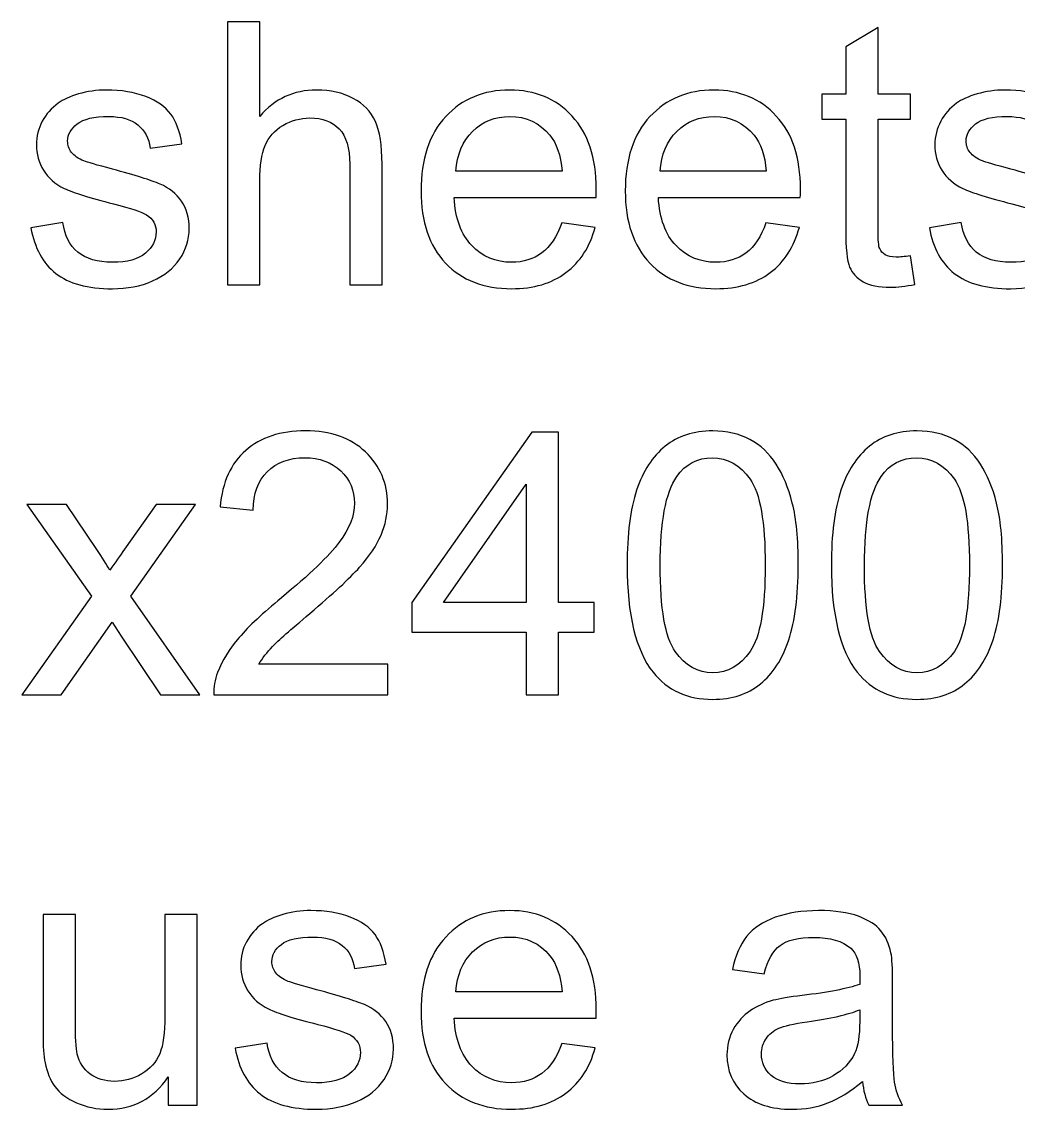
# Model space of a CAD drawing. Header units: centimetres. Extents: x -192 to 192, y -120 to 148.
# Drawn here: x -191.96 to -173.12, y 111.91 to 132.48 of the extents above; entities that cross this region are included whole.
import ezdxf

# ---------------------------------------------------------------- set-up
doc = ezdxf.new("R2010")
doc.units = ezdxf.units.CM
doc.header["$MEASUREMENT"] = 0
doc.layers.add('layer 1', color=7, linetype='Continuous')

msp = doc.modelspace()

# ---------------------------------------------------------------- linework, layer by layer
at = {"layer": 'layer 1', "color": 18}
for points, knots in [([(-188.06945, 127.5051), (-188.06945, 127.5051), (-188.06945, 132.47732), (-188.06945, 132.47732), (-188.06945, 132.47732), (-188.06945, 132.47732), (-187.45834, 132.47732), (-187.45834, 132.47732), (-187.45834, 132.47732), (-187.45834, 132.47732), (-187.45834, 130.68797), (-187.45834, 130.68797), (-187.45834, 130.68797), (-187.17477, 131.02014), (-186.81713, 131.18565), (-186.38426, 131.18565), (-186.38426, 131.18565), (-186.11922, 131.18565), (-185.88889, 131.13357), (-185.69213, 131.02825), (-185.69213, 131.02825), (-185.49653, 130.92292), (-185.35649, 130.77825), (-185.27199, 130.59306), (-185.27199, 130.59306), (-185.1875, 130.40788), (-185.14584, 130.1382), (-185.14584, 129.78635), (-185.14584, 129.78635), (-185.14584, 129.78635), (-185.14584, 127.5051), (-185.14584, 127.5051), (-185.14584, 127.5051), (-185.14584, 127.5051), (-185.75695, 127.5051), (-185.75695, 127.5051), (-185.75695, 127.5051), (-185.75695, 127.5051), (-185.75695, 129.78403), (-185.75695, 129.78403), (-185.75695, 129.78403), (-185.75695, 130.08843), (-185.82292, 130.31065), (-185.95371, 130.44954), (-185.95371, 130.44954), (-186.08565, 130.58843), (-186.27084, 130.65788), (-186.51158, 130.65788), (-186.51158, 130.65788), (-186.69098, 130.65788), (-186.85996, 130.61158), (-187.01852, 130.51783), (-187.01852, 130.51783), (-187.17709, 130.42408), (-187.28935, 130.29676), (-187.35764, 130.13589), (-187.35764, 130.13589), (-187.42477, 129.97616), (-187.45834, 129.7551), (-187.45834, 129.47269), (-187.45834, 129.47269), (-187.45834, 129.47269), (-187.45834, 127.5051), (-187.45834, 127.5051), (-187.45834, 127.5051), (-187.45834, 127.5051), (-188.06945, 127.5051), (-188.06945, 127.5051)], [0, 0, 0, 0, 0.05555556, 0.05555556, 0.05555556, 0.05555556, 0.11111111, 0.11111111, 0.11111111, 0.11111111, 0.16666667, 0.16666667, 0.16666667, 0.16666667, 0.22222222, 0.22222222, 0.22222222, 0.22222222, 0.27777778, 0.27777778, 0.27777778, 0.27777778, 0.33333333, 0.33333333, 0.33333333, 0.33333333, 0.38888889, 0.38888889, 0.38888889, 0.38888889, 0.44444444, 0.44444444, 0.44444444, 0.44444444, 0.5, 0.5, 0.5, 0.5, 0.55555556, 0.55555556, 0.55555556, 0.55555556, 0.61111111, 0.61111111, 0.61111111, 0.61111111, 0.66666667, 0.66666667, 0.66666667, 0.66666667, 0.72222222, 0.72222222, 0.72222222, 0.72222222, 0.77777778, 0.77777778, 0.77777778, 0.77777778, 0.83333333, 0.83333333, 0.83333333, 0.83333333, 0.88888889, 0.88888889, 0.88888889, 0.88888889, 1, 1, 1, 1]), ([(-175.15625, 128.05024), (-175.15625, 128.05024), (-175.07292, 127.51089), (-175.07292, 127.51089), (-175.07292, 127.51089), (-175.24421, 127.47501), (-175.39815, 127.45649), (-175.53241, 127.45649), (-175.53241, 127.45649), (-175.75347, 127.45649), (-175.92477, 127.49121), (-176.04745, 127.56181), (-176.04745, 127.56181), (-176.16898, 127.63241), (-176.25463, 127.72385), (-176.3044, 127.83843), (-176.3044, 127.83843), (-176.35416, 127.95302), (-176.37847, 128.19376), (-176.37847, 128.56065), (-176.37847, 128.56065), (-176.37847, 128.56065), (-176.37847, 130.63704), (-176.37847, 130.63704), (-176.37847, 130.63704), (-176.37847, 130.63704), (-176.82986, 130.63704), (-176.82986, 130.63704), (-176.82986, 130.63704), (-176.82986, 130.63704), (-176.82986, 131.10926), (-176.82986, 131.10926), (-176.82986, 131.10926), (-176.82986, 131.10926), (-176.37847, 131.10926), (-176.37847, 131.10926), (-176.37847, 131.10926), (-176.37847, 131.10926), (-176.37847, 132.00047), (-176.37847, 132.00047), (-176.37847, 132.00047), (-176.37847, 132.00047), (-175.76736, 132.36737), (-175.76736, 132.36737), (-175.76736, 132.36737), (-175.76736, 132.36737), (-175.76736, 131.10926), (-175.76736, 131.10926), (-175.76736, 131.10926), (-175.76736, 131.10926), (-175.15625, 131.10926), (-175.15625, 131.10926), (-175.15625, 131.10926), (-175.15625, 131.10926), (-175.15625, 130.63704), (-175.15625, 130.63704), (-175.15625, 130.63704), (-175.15625, 130.63704), (-175.76736, 130.63704), (-175.76736, 130.63704), (-175.76736, 130.63704), (-175.76736, 130.63704), (-175.76736, 128.52593), (-175.76736, 128.52593), (-175.76736, 128.52593), (-175.76736, 128.35116), (-175.75694, 128.2389), (-175.73495, 128.18913), (-175.73495, 128.18913), (-175.71412, 128.13936), (-175.6794, 128.10001), (-175.63079, 128.06991), (-175.63079, 128.06991), (-175.58217, 128.04098), (-175.51273, 128.02593), (-175.42245, 128.02593), (-175.42245, 128.02593), (-175.35532, 128.02593), (-175.2662, 128.03403), (-175.15625, 128.05024)], [0, 0, 0, 0, 0.04761905, 0.04761905, 0.04761905, 0.04761905, 0.0952381, 0.0952381, 0.0952381, 0.0952381, 0.14285714, 0.14285714, 0.14285714, 0.14285714, 0.19047619, 0.19047619, 0.19047619, 0.19047619, 0.23809524, 0.23809524, 0.23809524, 0.23809524, 0.28571429, 0.28571429, 0.28571429, 0.28571429, 0.33333333, 0.33333333, 0.33333333, 0.33333333, 0.38095238, 0.38095238, 0.38095238, 0.38095238, 0.42857143, 0.42857143, 0.42857143, 0.42857143, 0.47619048, 0.47619048, 0.47619048, 0.47619048, 0.52380952, 0.52380952, 0.52380952, 0.52380952, 0.57142857, 0.57142857, 0.57142857, 0.57142857, 0.61904762, 0.61904762, 0.61904762, 0.61904762, 0.66666667, 0.66666667, 0.66666667, 0.66666667, 0.71428571, 0.71428571, 0.71428571, 0.71428571, 0.76190476, 0.76190476, 0.76190476, 0.76190476, 0.80952381, 0.80952381, 0.80952381, 0.80952381, 0.85714286, 0.85714286, 0.85714286, 0.85714286, 0.9047619, 0.9047619, 0.9047619, 0.9047619, 1, 1, 1, 1]), ([(-191.78472, 128.58149), (-191.78472, 128.58149), (-191.18056, 128.67871), (-191.18056, 128.67871), (-191.18056, 128.67871), (-191.14699, 128.43681), (-191.05208, 128.25163), (-190.89699, 128.122), (-190.89699, 128.122), (-190.7419, 127.99353), (-190.52431, 127.92871), (-190.24653, 127.92871), (-190.24653, 127.92871), (-189.96528, 127.92871), (-189.75695, 127.98542), (-189.62037, 128.10001), (-189.62037, 128.10001), (-189.48496, 128.21343), (-189.41667, 128.34769), (-189.41667, 128.50163), (-189.41667, 128.50163), (-189.41667, 128.63936), (-189.47801, 128.74815), (-189.59954, 128.82686), (-189.59954, 128.82686), (-189.68519, 128.88126), (-189.89352, 128.94954), (-190.22454, 129.03403), (-190.22454, 129.03403), (-190.6713, 129.1463), (-190.98032, 129.24352), (-191.15394, 129.3257), (-191.15394, 129.3257), (-191.32639, 129.40903), (-191.45718, 129.52246), (-191.5463, 129.66829), (-191.5463, 129.66829), (-191.63542, 129.81297), (-191.68056, 129.97385), (-191.68056, 130.14977), (-191.68056, 130.14977), (-191.68056, 130.31065), (-191.64352, 130.4588), (-191.5706, 130.59538), (-191.5706, 130.59538), (-191.49653, 130.73195), (-191.39699, 130.84538), (-191.27083, 130.93565), (-191.27083, 130.93565), (-191.17593, 131.0051), (-191.0463, 131.06413), (-190.8831, 131.11274), (-190.8831, 131.11274), (-190.71875, 131.16135), (-190.54398, 131.18565), (-190.35648, 131.18565), (-190.35648, 131.18565), (-190.07408, 131.18565), (-189.82639, 131.14514), (-189.61343, 131.06297), (-189.61343, 131.06297), (-189.39931, 130.98195), (-189.2419, 130.87084), (-189.14005, 130.73195), (-189.14005, 130.73195), (-189.03935, 130.5919), (-188.96875, 130.40556), (-188.93056, 130.17177), (-188.93056, 130.17177), (-188.93056, 130.17177), (-189.52778, 130.08843), (-189.52778, 130.08843), (-189.52778, 130.08843), (-189.5544, 130.27593), (-189.6331, 130.42292), (-189.76273, 130.52825), (-189.76273, 130.52825), (-189.89236, 130.63357), (-190.07523, 130.68565), (-190.3125, 130.68565), (-190.3125, 130.68565), (-190.59144, 130.68565), (-190.79167, 130.63936), (-190.91088, 130.54676), (-190.91088, 130.54676), (-191.03009, 130.45417), (-191.09028, 130.34538), (-191.09028, 130.22153), (-191.09028, 130.22153), (-191.09028, 130.14283), (-191.06597, 130.07107), (-191.0162, 130.00741), (-191.0162, 130.00741), (-190.96644, 129.9426), (-190.88889, 129.8882), (-190.78241, 129.84538), (-190.78241, 129.84538), (-190.72107, 129.82223), (-190.54282, 129.77014), (-190.24421, 129.68913), (-190.24421, 129.68913), (-189.81366, 129.57454), (-189.51273, 129.47964), (-189.34144, 129.40672), (-189.34144, 129.40672), (-189.17014, 129.3338), (-189.03588, 129.22616), (-188.93866, 129.08727), (-188.93866, 129.08727), (-188.84028, 128.94723), (-188.79167, 128.77362), (-188.79167, 128.56528), (-188.79167, 128.56528), (-188.79167, 128.36274), (-188.8507, 128.17177), (-188.96991, 127.99237), (-188.96991, 127.99237), (-189.08912, 127.81297), (-189.26042, 127.67408), (-189.4838, 127.5757), (-189.4838, 127.5757), (-189.70833, 127.47732), (-189.96181, 127.42871), (-190.24421, 127.42871), (-190.24421, 127.42871), (-190.71181, 127.42871), (-191.06945, 127.52593), (-191.31482, 127.71922), (-191.31482, 127.71922), (-191.56019, 127.91366), (-191.71644, 128.2007), (-191.78472, 128.58149)], [0, 0, 0, 0, 0.02941176, 0.02941176, 0.02941176, 0.02941176, 0.05882353, 0.05882353, 0.05882353, 0.05882353, 0.08823529, 0.08823529, 0.08823529, 0.08823529, 0.11764706, 0.11764706, 0.11764706, 0.11764706, 0.14705882, 0.14705882, 0.14705882, 0.14705882, 0.17647059, 0.17647059, 0.17647059, 0.17647059, 0.20588235, 0.20588235, 0.20588235, 0.20588235, 0.23529412, 0.23529412, 0.23529412, 0.23529412, 0.26470588, 0.26470588, 0.26470588, 0.26470588, 0.29411765, 0.29411765, 0.29411765, 0.29411765, 0.32352941, 0.32352941, 0.32352941, 0.32352941, 0.35294118, 0.35294118, 0.35294118, 0.35294118, 0.38235294, 0.38235294, 0.38235294, 0.38235294, 0.41176471, 0.41176471, 0.41176471, 0.41176471, 0.44117647, 0.44117647, 0.44117647, 0.44117647, 0.47058824, 0.47058824, 0.47058824, 0.47058824, 0.5, 0.5, 0.5, 0.5, 0.52941176, 0.52941176, 0.52941176, 0.52941176, 0.55882353, 0.55882353, 0.55882353, 0.55882353, 0.58823529, 0.58823529, 0.58823529, 0.58823529, 0.61764706, 0.61764706, 0.61764706, 0.61764706, 0.64705882, 0.64705882, 0.64705882, 0.64705882, 0.67647059, 0.67647059, 0.67647059, 0.67647059, 0.70588235, 0.70588235, 0.70588235, 0.70588235, 0.73529412, 0.73529412, 0.73529412, 0.73529412, 0.76470588, 0.76470588, 0.76470588, 0.76470588, 0.79411765, 0.79411765, 0.79411765, 0.79411765, 0.82352941, 0.82352941, 0.82352941, 0.82352941, 0.85294118, 0.85294118, 0.85294118, 0.85294118, 0.88235294, 0.88235294, 0.88235294, 0.88235294, 0.91176471, 0.91176471, 0.91176471, 0.91176471, 0.94117647, 0.94117647, 0.94117647, 0.94117647, 1, 1, 1, 1]), ([(-181.74885, 128.67177), (-181.74885, 128.67177), (-181.1169, 128.58843), (-181.1169, 128.58843), (-181.1169, 128.58843), (-181.21528, 128.22153), (-181.39931, 127.93566), (-181.66783, 127.73311), (-181.66783, 127.73311), (-181.93634, 127.53056), (-182.27894, 127.42871), (-182.69676, 127.42871), (-182.69676, 127.42871), (-183.22222, 127.42871), (-183.63889, 127.59075), (-183.94676, 127.91482), (-183.94676, 127.91482), (-184.25463, 128.23774), (-184.40857, 128.6926), (-184.40857, 129.27709), (-184.40857, 129.27709), (-184.40857, 129.88126), (-184.25347, 130.35116), (-183.94213, 130.6845), (-183.94213, 130.6845), (-183.63079, 131.01899), (-183.22685, 131.18565), (-182.73033, 131.18565), (-182.73033, 131.18565), (-182.25, 131.18565), (-181.85764, 131.02246), (-181.55324, 130.69491), (-181.55324, 130.69491), (-181.24885, 130.36737), (-181.09607, 129.90672), (-181.09607, 129.31297), (-181.09607, 129.31297), (-181.09607, 129.27709), (-181.09723, 129.22269), (-181.09954, 129.15093), (-181.09954, 129.15093), (-181.09954, 129.15093), (-183.78357, 129.15093), (-183.78357, 129.15093), (-183.78357, 129.15093), (-183.76042, 128.75626), (-183.64931, 128.45302), (-183.44792, 128.24353), (-183.44792, 128.24353), (-183.24769, 128.03403), (-182.99653, 127.92871), (-182.69676, 127.92871), (-182.69676, 127.92871), (-182.47338, 127.92871), (-182.28241, 127.98774), (-182.125, 128.10579), (-182.125, 128.10579), (-181.96644, 128.22385), (-181.84144, 128.41251), (-181.74885, 128.67177)], [0, 0, 0, 0, 0.0625, 0.0625, 0.0625, 0.0625, 0.125, 0.125, 0.125, 0.125, 0.1875, 0.1875, 0.1875, 0.1875, 0.25, 0.25, 0.25, 0.25, 0.3125, 0.3125, 0.3125, 0.3125, 0.375, 0.375, 0.375, 0.375, 0.4375, 0.4375, 0.4375, 0.4375, 0.5, 0.5, 0.5, 0.5, 0.5625, 0.5625, 0.5625, 0.5625, 0.625, 0.625, 0.625, 0.625, 0.6875, 0.6875, 0.6875, 0.6875, 0.75, 0.75, 0.75, 0.75, 0.8125, 0.8125, 0.8125, 0.8125, 0.875, 0.875, 0.875, 0.875, 1, 1, 1, 1]), ([(-177.88658, 128.67177), (-177.88658, 128.67177), (-177.25463, 128.58843), (-177.25463, 128.58843), (-177.25463, 128.58843), (-177.35301, 128.22153), (-177.53704, 127.93566), (-177.80556, 127.73311), (-177.80556, 127.73311), (-178.07407, 127.53056), (-178.41667, 127.42871), (-178.83449, 127.42871), (-178.83449, 127.42871), (-179.35995, 127.42871), (-179.77662, 127.59075), (-180.08449, 127.91482), (-180.08449, 127.91482), (-180.39236, 128.23774), (-180.5463, 128.6926), (-180.5463, 129.27709), (-180.5463, 129.27709), (-180.5463, 129.88126), (-180.3912, 130.35116), (-180.07986, 130.6845), (-180.07986, 130.6845), (-179.76852, 131.01899), (-179.36458, 131.18565), (-178.86806, 131.18565), (-178.86806, 131.18565), (-178.38773, 131.18565), (-177.99537, 131.02246), (-177.69097, 130.69491), (-177.69097, 130.69491), (-177.38658, 130.36737), (-177.2338, 129.90672), (-177.2338, 129.31297), (-177.2338, 129.31297), (-177.2338, 129.27709), (-177.23496, 129.22269), (-177.23727, 129.15093), (-177.23727, 129.15093), (-177.23727, 129.15093), (-179.9213, 129.15093), (-179.9213, 129.15093), (-179.9213, 129.15093), (-179.89815, 128.75626), (-179.78704, 128.45302), (-179.58565, 128.24353), (-179.58565, 128.24353), (-179.38542, 128.03403), (-179.13426, 127.92871), (-178.83449, 127.92871), (-178.83449, 127.92871), (-178.61111, 127.92871), (-178.42014, 127.98774), (-178.26273, 128.10579), (-178.26273, 128.10579), (-178.10417, 128.22385), (-177.97917, 128.41251), (-177.88658, 128.67177)], [0, 0, 0, 0, 0.0625, 0.0625, 0.0625, 0.0625, 0.125, 0.125, 0.125, 0.125, 0.1875, 0.1875, 0.1875, 0.1875, 0.25, 0.25, 0.25, 0.25, 0.3125, 0.3125, 0.3125, 0.3125, 0.375, 0.375, 0.375, 0.375, 0.4375, 0.4375, 0.4375, 0.4375, 0.5, 0.5, 0.5, 0.5, 0.5625, 0.5625, 0.5625, 0.5625, 0.625, 0.625, 0.625, 0.625, 0.6875, 0.6875, 0.6875, 0.6875, 0.75, 0.75, 0.75, 0.75, 0.8125, 0.8125, 0.8125, 0.8125, 0.875, 0.875, 0.875, 0.875, 1, 1, 1, 1]), ([(-174.79629, 128.58149), (-174.79629, 128.58149), (-174.19213, 128.67871), (-174.19213, 128.67871), (-174.19213, 128.67871), (-174.15856, 128.43681), (-174.06365, 128.25163), (-173.90856, 128.122), (-173.90856, 128.122), (-173.75347, 127.99353), (-173.53588, 127.92871), (-173.2581, 127.92871), (-173.2581, 127.92871), (-172.97685, 127.92871), (-172.76852, 127.98542), (-172.63194, 128.10001), (-172.63194, 128.10001), (-172.49653, 128.21343), (-172.42824, 128.34769), (-172.42824, 128.50163), (-172.42824, 128.50163), (-172.42824, 128.63936), (-172.48958, 128.74815), (-172.61111, 128.82686), (-172.61111, 128.82686), (-172.69676, 128.88126), (-172.90509, 128.94954), (-173.23611, 129.03403), (-173.23611, 129.03403), (-173.68287, 129.1463), (-173.99189, 129.24352), (-174.16551, 129.3257), (-174.16551, 129.3257), (-174.33796, 129.40903), (-174.46875, 129.52246), (-174.55787, 129.66829), (-174.55787, 129.66829), (-174.64699, 129.81297), (-174.69213, 129.97385), (-174.69213, 130.14977), (-174.69213, 130.14977), (-174.69213, 130.31065), (-174.65509, 130.4588), (-174.58217, 130.59538), (-174.58217, 130.59538), (-174.5081, 130.73195), (-174.40856, 130.84538), (-174.2824, 130.93565), (-174.2824, 130.93565), (-174.1875, 131.0051), (-174.05787, 131.06413), (-173.89467, 131.11274), (-173.89467, 131.11274), (-173.73032, 131.16135), (-173.55555, 131.18565), (-173.36805, 131.18565), (-173.36805, 131.18565), (-173.08565, 131.18565), (-172.83796, 131.14514), (-172.625, 131.06297), (-172.625, 131.06297), (-172.41088, 130.98195), (-172.25347, 130.87084), (-172.15162, 130.73195), (-172.15162, 130.73195), (-172.05092, 130.5919), (-171.98032, 130.40556), (-171.94213, 130.17177), (-171.94213, 130.17177), (-171.94213, 130.17177), (-172.53935, 130.08843), (-172.53935, 130.08843), (-172.53935, 130.08843), (-172.56597, 130.27593), (-172.64467, 130.42292), (-172.7743, 130.52825), (-172.7743, 130.52825), (-172.90393, 130.63357), (-173.0868, 130.68565), (-173.32407, 130.68565), (-173.32407, 130.68565), (-173.60301, 130.68565), (-173.80324, 130.63936), (-173.92245, 130.54676), (-173.92245, 130.54676), (-174.04166, 130.45417), (-174.10185, 130.34538), (-174.10185, 130.22153), (-174.10185, 130.22153), (-174.10185, 130.14283), (-174.07754, 130.07107), (-174.02777, 130.00741), (-174.02777, 130.00741), (-173.97801, 129.9426), (-173.90046, 129.8882), (-173.79398, 129.84538), (-173.79398, 129.84538), (-173.73264, 129.82223), (-173.55439, 129.77014), (-173.25578, 129.68913), (-173.25578, 129.68913), (-172.82523, 129.57454), (-172.5243, 129.47964), (-172.35301, 129.40672), (-172.35301, 129.40672), (-172.18171, 129.3338), (-172.04745, 129.22616), (-171.95023, 129.08727), (-171.95023, 129.08727), (-171.85185, 128.94723), (-171.80324, 128.77362), (-171.80324, 128.56528), (-171.80324, 128.56528), (-171.80324, 128.36274), (-171.86227, 128.17177), (-171.98148, 127.99237), (-171.98148, 127.99237), (-172.10069, 127.81297), (-172.27199, 127.67408), (-172.49537, 127.5757), (-172.49537, 127.5757), (-172.7199, 127.47732), (-172.97338, 127.42871), (-173.25578, 127.42871), (-173.25578, 127.42871), (-173.72338, 127.42871), (-174.08102, 127.52593), (-174.32639, 127.71922), (-174.32639, 127.71922), (-174.57176, 127.91366), (-174.72801, 128.2007), (-174.79629, 128.58149)], [0, 0, 0, 0, 0.02941176, 0.02941176, 0.02941176, 0.02941176, 0.05882353, 0.05882353, 0.05882353, 0.05882353, 0.08823529, 0.08823529, 0.08823529, 0.08823529, 0.11764706, 0.11764706, 0.11764706, 0.11764706, 0.14705882, 0.14705882, 0.14705882, 0.14705882, 0.17647059, 0.17647059, 0.17647059, 0.17647059, 0.20588235, 0.20588235, 0.20588235, 0.20588235, 0.23529412, 0.23529412, 0.23529412, 0.23529412, 0.26470588, 0.26470588, 0.26470588, 0.26470588, 0.29411765, 0.29411765, 0.29411765, 0.29411765, 0.32352941, 0.32352941, 0.32352941, 0.32352941, 0.35294118, 0.35294118, 0.35294118, 0.35294118, 0.38235294, 0.38235294, 0.38235294, 0.38235294, 0.41176471, 0.41176471, 0.41176471, 0.41176471, 0.44117647, 0.44117647, 0.44117647, 0.44117647, 0.47058824, 0.47058824, 0.47058824, 0.47058824, 0.5, 0.5, 0.5, 0.5, 0.52941176, 0.52941176, 0.52941176, 0.52941176, 0.55882353, 0.55882353, 0.55882353, 0.55882353, 0.58823529, 0.58823529, 0.58823529, 0.58823529, 0.61764706, 0.61764706, 0.61764706, 0.61764706, 0.64705882, 0.64705882, 0.64705882, 0.64705882, 0.67647059, 0.67647059, 0.67647059, 0.67647059, 0.70588235, 0.70588235, 0.70588235, 0.70588235, 0.73529412, 0.73529412, 0.73529412, 0.73529412, 0.76470588, 0.76470588, 0.76470588, 0.76470588, 0.79411765, 0.79411765, 0.79411765, 0.79411765, 0.82352941, 0.82352941, 0.82352941, 0.82352941, 0.85294118, 0.85294118, 0.85294118, 0.85294118, 0.88235294, 0.88235294, 0.88235294, 0.88235294, 0.91176471, 0.91176471, 0.91176471, 0.91176471, 0.94117647, 0.94117647, 0.94117647, 0.94117647, 1, 1, 1, 1]), ([(-183.74884, 129.65093), (-183.74884, 129.65093), (-181.7419, 129.65093), (-181.7419, 129.65093), (-181.7419, 129.65093), (-181.76852, 129.95417), (-181.84607, 130.18102), (-181.97222, 130.33264), (-181.97222, 130.33264), (-182.16551, 130.5676), (-182.41783, 130.68565), (-182.72685, 130.68565), (-182.72685, 130.68565), (-183.00695, 130.68565), (-183.2419, 130.5919), (-183.43287, 130.4044), (-183.43287, 130.4044), (-183.62269, 130.2169), (-183.72801, 129.96575), (-183.74884, 129.65093)], [0, 0, 0, 0, 0.16666667, 0.16666667, 0.16666667, 0.16666667, 0.33333333, 0.33333333, 0.33333333, 0.33333333, 0.5, 0.5, 0.5, 0.5, 0.66666667, 0.66666667, 0.66666667, 0.66666667, 1, 1, 1, 1]), ([(-179.88657, 129.65093), (-179.88657, 129.65093), (-177.87963, 129.65093), (-177.87963, 129.65093), (-177.87963, 129.65093), (-177.90625, 129.95417), (-177.9838, 130.18102), (-178.10995, 130.33264), (-178.10995, 130.33264), (-178.30324, 130.5676), (-178.55556, 130.68565), (-178.86458, 130.68565), (-178.86458, 130.68565), (-179.14468, 130.68565), (-179.37963, 130.5919), (-179.5706, 130.4044), (-179.5706, 130.4044), (-179.76042, 130.2169), (-179.86574, 129.96575), (-179.88657, 129.65093)], [0, 0, 0, 0, 0.16666667, 0.16666667, 0.16666667, 0.16666667, 0.33333333, 0.33333333, 0.33333333, 0.33333333, 0.5, 0.5, 0.5, 0.5, 0.66666667, 0.66666667, 0.66666667, 0.66666667, 1, 1, 1, 1]), ([(-185.03473, 120.33034), (-185.03473, 120.33034), (-185.03473, 119.74701), (-185.03473, 119.74701), (-185.03473, 119.74701), (-185.03473, 119.74701), (-188.32639, 119.74701), (-188.32639, 119.74701), (-188.32639, 119.74701), (-188.33102, 119.894), (-188.30672, 120.0352), (-188.25463, 120.17178), (-188.25463, 120.17178), (-188.17014, 120.39516), (-188.03472, 120.61622), (-187.84838, 120.83266), (-187.84838, 120.83266), (-187.66204, 121.04909), (-187.39584, 121.29909), (-187.04977, 121.58266), (-187.04977, 121.58266), (-186.51158, 122.02594), (-186.14584, 122.37664), (-185.95486, 122.6359), (-185.95486, 122.6359), (-185.76274, 122.89516), (-185.66667, 123.14053), (-185.66667, 123.37201), (-185.66667, 123.37201), (-185.66667, 123.61391), (-185.75348, 123.81761), (-185.92709, 123.98428), (-185.92709, 123.98428), (-186.1007, 124.14979), (-186.32755, 124.23312), (-186.60648, 124.23312), (-186.60648, 124.23312), (-186.90162, 124.23312), (-187.13773, 124.14516), (-187.31482, 123.96923), (-187.31482, 123.96923), (-187.4919, 123.79446), (-187.58102, 123.55141), (-187.58334, 123.24006), (-187.58334, 123.24006), (-187.58334, 123.24006), (-188.20834, 123.30256), (-188.20834, 123.30256), (-188.20834, 123.30256), (-188.16551, 123.77016), (-188.00347, 124.12664), (-187.72338, 124.37201), (-187.72338, 124.37201), (-187.44213, 124.61738), (-187.06598, 124.74006), (-186.5926, 124.74006), (-186.5926, 124.74006), (-186.11574, 124.74006), (-185.73727, 124.60812), (-185.45949, 124.34307), (-185.45949, 124.34307), (-185.18056, 124.07803), (-185.04167, 123.74932), (-185.04167, 123.35812), (-185.04167, 123.35812), (-185.04167, 123.15904), (-185.08218, 122.96344), (-185.16436, 122.77131), (-185.16436, 122.77131), (-185.24537, 122.57803), (-185.38079, 122.37548), (-185.56945, 122.16252), (-185.56945, 122.16252), (-185.75926, 121.95071), (-186.07292, 121.65789), (-186.51042, 121.28752), (-186.51042, 121.28752), (-186.87732, 120.97965), (-187.11343, 120.77131), (-187.2176, 120.66136), (-187.2176, 120.66136), (-187.32176, 120.55141), (-187.40741, 120.44145), (-187.4757, 120.33034), (-187.4757, 120.33034), (-187.4757, 120.33034), (-185.03473, 120.33034), (-185.03473, 120.33034)], [0, 0, 0, 0, 0.04347826, 0.04347826, 0.04347826, 0.04347826, 0.08695652, 0.08695652, 0.08695652, 0.08695652, 0.13043478, 0.13043478, 0.13043478, 0.13043478, 0.17391304, 0.17391304, 0.17391304, 0.17391304, 0.2173913, 0.2173913, 0.2173913, 0.2173913, 0.26086957, 0.26086957, 0.26086957, 0.26086957, 0.30434783, 0.30434783, 0.30434783, 0.30434783, 0.34782609, 0.34782609, 0.34782609, 0.34782609, 0.39130435, 0.39130435, 0.39130435, 0.39130435, 0.43478261, 0.43478261, 0.43478261, 0.43478261, 0.47826087, 0.47826087, 0.47826087, 0.47826087, 0.52173913, 0.52173913, 0.52173913, 0.52173913, 0.56521739, 0.56521739, 0.56521739, 0.56521739, 0.60869565, 0.60869565, 0.60869565, 0.60869565, 0.65217391, 0.65217391, 0.65217391, 0.65217391, 0.69565217, 0.69565217, 0.69565217, 0.69565217, 0.73913043, 0.73913043, 0.73913043, 0.73913043, 0.7826087, 0.7826087, 0.7826087, 0.7826087, 0.82608696, 0.82608696, 0.82608696, 0.82608696, 0.86956522, 0.86956522, 0.86956522, 0.86956522, 0.91304348, 0.91304348, 0.91304348, 0.91304348, 1, 1, 1, 1]), ([(-182.42246, 119.74701), (-182.42246, 119.74701), (-182.42246, 120.93451), (-182.42246, 120.93451), (-182.42246, 120.93451), (-182.42246, 120.93451), (-184.58218, 120.93451), (-184.58218, 120.93451), (-184.58218, 120.93451), (-184.58218, 120.93451), (-184.58218, 121.49701), (-184.58218, 121.49701), (-184.58218, 121.49701), (-184.58218, 121.49701), (-182.31134, 124.71923), (-182.31134, 124.71923), (-182.31134, 124.71923), (-182.31134, 124.71923), (-181.81135, 124.71923), (-181.81135, 124.71923), (-181.81135, 124.71923), (-181.81135, 124.71923), (-181.81135, 121.49701), (-181.81135, 121.49701), (-181.81135, 121.49701), (-181.81135, 121.49701), (-181.13773, 121.49701), (-181.13773, 121.49701), (-181.13773, 121.49701), (-181.13773, 121.49701), (-181.13773, 120.93451), (-181.13773, 120.93451), (-181.13773, 120.93451), (-181.13773, 120.93451), (-181.81135, 120.93451), (-181.81135, 120.93451), (-181.81135, 120.93451), (-181.81135, 120.93451), (-181.81135, 119.74701), (-181.81135, 119.74701), (-181.81135, 119.74701), (-181.81135, 119.74701), (-182.42246, 119.74701), (-182.42246, 119.74701)], [0, 0, 0, 0, 0.08333333, 0.08333333, 0.08333333, 0.08333333, 0.16666667, 0.16666667, 0.16666667, 0.16666667, 0.25, 0.25, 0.25, 0.25, 0.33333333, 0.33333333, 0.33333333, 0.33333333, 0.41666667, 0.41666667, 0.41666667, 0.41666667, 0.5, 0.5, 0.5, 0.5, 0.58333333, 0.58333333, 0.58333333, 0.58333333, 0.66666667, 0.66666667, 0.66666667, 0.66666667, 0.75, 0.75, 0.75, 0.75, 0.83333333, 0.83333333, 0.83333333, 0.83333333, 1, 1, 1, 1]), ([(-180.51157, 122.20071), (-180.51157, 122.78752), (-180.45139, 123.26205), (-180.33102, 123.62085), (-180.33102, 123.62085), (-180.20949, 123.9808), (-180.03009, 124.25742), (-179.79167, 124.45071), (-179.79167, 124.45071), (-179.5544, 124.644), (-179.25463, 124.74006), (-178.89352, 124.74006), (-178.89352, 124.74006), (-178.62732, 124.74006), (-178.39352, 124.68682), (-178.19097, 124.57918), (-178.19097, 124.57918), (-177.98958, 124.47154), (-177.82292, 124.31645), (-177.69329, 124.11391), (-177.69329, 124.11391), (-177.56366, 123.91252), (-177.46181, 123.66599), (-177.38773, 123.37548), (-177.38773, 123.37548), (-177.3125, 123.08497), (-177.27546, 122.69261), (-177.27546, 122.20071), (-177.27546, 122.20071), (-177.27546, 121.61738), (-177.33565, 121.14516), (-177.45486, 120.78636), (-177.45486, 120.78636), (-177.57408, 120.42641), (-177.75347, 120.14979), (-177.9919, 119.95534), (-177.9919, 119.95534), (-178.22917, 119.7609), (-178.53009, 119.66368), (-178.89352, 119.66368), (-178.89352, 119.66368), (-179.37153, 119.66368), (-179.74769, 119.83382), (-180.02083, 120.17525), (-180.02083, 120.17525), (-180.34838, 120.59192), (-180.51157, 121.26669), (-180.51157, 122.20071)], [0, 0, 0, 0, 0.07692308, 0.07692308, 0.07692308, 0.07692308, 0.15384615, 0.15384615, 0.15384615, 0.15384615, 0.23076923, 0.23076923, 0.23076923, 0.23076923, 0.30769231, 0.30769231, 0.30769231, 0.30769231, 0.38461538, 0.38461538, 0.38461538, 0.38461538, 0.46153846, 0.46153846, 0.46153846, 0.46153846, 0.53846154, 0.53846154, 0.53846154, 0.53846154, 0.61538462, 0.61538462, 0.61538462, 0.61538462, 0.69230769, 0.69230769, 0.69230769, 0.69230769, 0.76923077, 0.76923077, 0.76923077, 0.76923077, 0.84615385, 0.84615385, 0.84615385, 0.84615385, 1, 1, 1, 1]), ([(-176.6493, 122.20071), (-176.6493, 122.78752), (-176.58912, 123.26205), (-176.46875, 123.62085), (-176.46875, 123.62085), (-176.34722, 123.9808), (-176.16782, 124.25742), (-175.9294, 124.45071), (-175.9294, 124.45071), (-175.69213, 124.644), (-175.39236, 124.74006), (-175.03125, 124.74006), (-175.03125, 124.74006), (-174.76505, 124.74006), (-174.53125, 124.68682), (-174.3287, 124.57918), (-174.3287, 124.57918), (-174.12731, 124.47154), (-173.96065, 124.31645), (-173.83102, 124.11391), (-173.83102, 124.11391), (-173.70139, 123.91252), (-173.59954, 123.66599), (-173.52546, 123.37548), (-173.52546, 123.37548), (-173.45023, 123.08497), (-173.41319, 122.69261), (-173.41319, 122.20071), (-173.41319, 122.20071), (-173.41319, 121.61738), (-173.47338, 121.14516), (-173.59259, 120.78636), (-173.59259, 120.78636), (-173.71181, 120.42641), (-173.8912, 120.14979), (-174.12963, 119.95534), (-174.12963, 119.95534), (-174.3669, 119.7609), (-174.66782, 119.66368), (-175.03125, 119.66368), (-175.03125, 119.66368), (-175.50926, 119.66368), (-175.88542, 119.83382), (-176.15856, 120.17525), (-176.15856, 120.17525), (-176.48611, 120.59192), (-176.6493, 121.26669), (-176.6493, 122.20071)], [0, 0, 0, 0, 0.07692308, 0.07692308, 0.07692308, 0.07692308, 0.15384615, 0.15384615, 0.15384615, 0.15384615, 0.23076923, 0.23076923, 0.23076923, 0.23076923, 0.30769231, 0.30769231, 0.30769231, 0.30769231, 0.38461538, 0.38461538, 0.38461538, 0.38461538, 0.46153846, 0.46153846, 0.46153846, 0.46153846, 0.53846154, 0.53846154, 0.53846154, 0.53846154, 0.61538462, 0.61538462, 0.61538462, 0.61538462, 0.69230769, 0.69230769, 0.69230769, 0.69230769, 0.76923077, 0.76923077, 0.76923077, 0.76923077, 0.84615385, 0.84615385, 0.84615385, 0.84615385, 1, 1, 1, 1]), ([(-179.88657, 122.1984), (-179.88657, 121.38011), (-179.79167, 120.83613), (-179.60069, 120.56761), (-179.60069, 120.56761), (-179.40972, 120.29794), (-179.17361, 120.16368), (-178.89352, 120.16368), (-178.89352, 120.16368), (-178.61343, 120.16368), (-178.37732, 120.29909), (-178.18634, 120.56877), (-178.18634, 120.56877), (-177.99537, 120.8396), (-177.90046, 121.38243), (-177.90046, 122.1984), (-177.90046, 122.1984), (-177.90046, 123.01668), (-177.99537, 123.56067), (-178.18634, 123.82918), (-178.18634, 123.82918), (-178.37616, 124.09886), (-178.61458, 124.23312), (-178.90046, 124.23312), (-178.90046, 124.23312), (-179.18056, 124.23312), (-179.40509, 124.11391), (-179.57292, 123.87664), (-179.57292, 123.87664), (-179.78241, 123.57455), (-179.88657, 123.01437), (-179.88657, 122.1984)], [0, 0, 0, 0, 0.11111111, 0.11111111, 0.11111111, 0.11111111, 0.22222222, 0.22222222, 0.22222222, 0.22222222, 0.33333333, 0.33333333, 0.33333333, 0.33333333, 0.44444444, 0.44444444, 0.44444444, 0.44444444, 0.55555556, 0.55555556, 0.55555556, 0.55555556, 0.66666667, 0.66666667, 0.66666667, 0.66666667, 0.77777778, 0.77777778, 0.77777778, 0.77777778, 1, 1, 1, 1]), ([(-176.0243, 122.1984), (-176.0243, 121.38011), (-175.9294, 120.83613), (-175.73842, 120.56761), (-175.73842, 120.56761), (-175.54745, 120.29794), (-175.31134, 120.16368), (-175.03125, 120.16368), (-175.03125, 120.16368), (-174.75116, 120.16368), (-174.51505, 120.29909), (-174.32407, 120.56877), (-174.32407, 120.56877), (-174.1331, 120.8396), (-174.03819, 121.38243), (-174.03819, 122.1984), (-174.03819, 122.1984), (-174.03819, 123.01668), (-174.1331, 123.56067), (-174.32407, 123.82918), (-174.32407, 123.82918), (-174.51389, 124.09886), (-174.75231, 124.23312), (-175.03819, 124.23312), (-175.03819, 124.23312), (-175.31829, 124.23312), (-175.54282, 124.11391), (-175.71065, 123.87664), (-175.71065, 123.87664), (-175.92014, 123.57455), (-176.0243, 123.01437), (-176.0243, 122.1984)], [0, 0, 0, 0, 0.11111111, 0.11111111, 0.11111111, 0.11111111, 0.22222222, 0.22222222, 0.22222222, 0.22222222, 0.33333333, 0.33333333, 0.33333333, 0.33333333, 0.44444444, 0.44444444, 0.44444444, 0.44444444, 0.55555556, 0.55555556, 0.55555556, 0.55555556, 0.66666667, 0.66666667, 0.66666667, 0.66666667, 0.77777778, 0.77777778, 0.77777778, 0.77777778, 1, 1, 1, 1]), ([(-182.42246, 121.49701), (-182.42246, 121.49701), (-182.42246, 123.73428), (-182.42246, 123.73428), (-182.42246, 123.73428), (-182.42246, 123.73428), (-183.98148, 121.49701), (-183.98148, 121.49701), (-183.98148, 121.49701), (-183.98148, 121.49701), (-182.42246, 121.49701), (-182.42246, 121.49701)], [0, 0, 0, 0, 0.25, 0.25, 0.25, 0.25, 0.5, 0.5, 0.5, 0.5, 1, 1, 1, 1]), ([(-191.95833, 119.74701), (-191.95833, 119.74701), (-190.64236, 121.61391), (-190.64236, 121.61391), (-190.64236, 121.61391), (-190.64236, 121.61391), (-191.86111, 123.35117), (-191.86111, 123.35117), (-191.86111, 123.35117), (-191.86111, 123.35117), (-191.10995, 123.35117), (-191.10995, 123.35117), (-191.10995, 123.35117), (-191.10995, 123.35117), (-190.54051, 122.50048), (-190.54051, 122.50048), (-190.54051, 122.50048), (-190.43519, 122.34076), (-190.35185, 122.21113), (-190.29283, 122.10928), (-190.29283, 122.10928), (-190.18982, 122.25395), (-190.09838, 122.38474), (-190.0162, 122.50164), (-190.0162, 122.50164), (-190.0162, 122.50164), (-189.41667, 123.35117), (-189.41667, 123.35117), (-189.41667, 123.35117), (-189.41667, 123.35117), (-188.67014, 123.35117), (-188.67014, 123.35117), (-188.67014, 123.35117), (-188.67014, 123.35117), (-189.89583, 121.61391), (-189.89583, 121.61391), (-189.89583, 121.61391), (-189.89583, 121.61391), (-188.59028, 119.74701), (-188.59028, 119.74701), (-188.59028, 119.74701), (-188.59028, 119.74701), (-189.33333, 119.74701), (-189.33333, 119.74701), (-189.33333, 119.74701), (-189.33333, 119.74701), (-190.0787, 120.85812), (-190.0787, 120.85812), (-190.0787, 120.85812), (-190.0787, 120.85812), (-190.24884, 121.12548), (-190.24884, 121.12548), (-190.24884, 121.12548), (-190.24884, 121.12548), (-191.21181, 119.74701), (-191.21181, 119.74701), (-191.21181, 119.74701), (-191.21181, 119.74701), (-191.95833, 119.74701), (-191.95833, 119.74701)], [0, 0, 0, 0, 0.0625, 0.0625, 0.0625, 0.0625, 0.125, 0.125, 0.125, 0.125, 0.1875, 0.1875, 0.1875, 0.1875, 0.25, 0.25, 0.25, 0.25, 0.3125, 0.3125, 0.3125, 0.3125, 0.375, 0.375, 0.375, 0.375, 0.4375, 0.4375, 0.4375, 0.4375, 0.5, 0.5, 0.5, 0.5, 0.5625, 0.5625, 0.5625, 0.5625, 0.625, 0.625, 0.625, 0.625, 0.6875, 0.6875, 0.6875, 0.6875, 0.75, 0.75, 0.75, 0.75, 0.8125, 0.8125, 0.8125, 0.8125, 0.875, 0.875, 0.875, 0.875, 1, 1, 1, 1]), ([(-189.1875, 111.98892), (-189.1875, 111.98892), (-189.1875, 112.5248), (-189.1875, 112.5248), (-189.1875, 112.5248), (-189.46759, 112.11623), (-189.84722, 111.91253), (-190.32755, 111.91253), (-190.32755, 111.91253), (-190.53935, 111.91253), (-190.73727, 111.95304), (-190.9213, 112.03406), (-190.9213, 112.03406), (-191.10532, 112.11623), (-191.2419, 112.21809), (-191.33102, 112.34077), (-191.33102, 112.34077), (-191.42014, 112.46461), (-191.48264, 112.61508), (-191.51852, 112.79332), (-191.51852, 112.79332), (-191.54282, 112.91369), (-191.55556, 113.1035), (-191.55556, 113.36276), (-191.55556, 113.36276), (-191.55556, 113.36276), (-191.55556, 115.59308), (-191.55556, 115.59308), (-191.55556, 115.59308), (-191.55556, 115.59308), (-190.94445, 115.59308), (-190.94445, 115.59308), (-190.94445, 115.59308), (-190.94445, 115.59308), (-190.94445, 113.59887), (-190.94445, 113.59887), (-190.94445, 113.59887), (-190.94445, 113.28059), (-190.93171, 113.06531), (-190.90741, 112.95535), (-190.90741, 112.95535), (-190.86921, 112.79448), (-190.7882, 112.66948), (-190.6632, 112.57804), (-190.6632, 112.57804), (-190.53935, 112.4866), (-190.38658, 112.44031), (-190.2037, 112.44031), (-190.2037, 112.44031), (-190.02083, 112.44031), (-189.84954, 112.4866), (-189.68982, 112.58035), (-189.68982, 112.58035), (-189.53009, 112.6741), (-189.41667, 112.80258), (-189.34954, 112.96346), (-189.34954, 112.96346), (-189.28357, 113.12434), (-189.25, 113.35929), (-189.25, 113.666), (-189.25, 113.666), (-189.25, 113.666), (-189.25, 115.59308), (-189.25, 115.59308), (-189.25, 115.59308), (-189.25, 115.59308), (-188.63889, 115.59308), (-188.63889, 115.59308), (-188.63889, 115.59308), (-188.63889, 115.59308), (-188.63889, 111.98892), (-188.63889, 111.98892), (-188.63889, 111.98892), (-188.63889, 111.98892), (-189.1875, 111.98892), (-189.1875, 111.98892)], [0, 0, 0, 0, 0.05, 0.05, 0.05, 0.05, 0.1, 0.1, 0.1, 0.1, 0.15, 0.15, 0.15, 0.15, 0.2, 0.2, 0.2, 0.2, 0.25, 0.25, 0.25, 0.25, 0.3, 0.3, 0.3, 0.3, 0.35, 0.35, 0.35, 0.35, 0.4, 0.4, 0.4, 0.4, 0.45, 0.45, 0.45, 0.45, 0.5, 0.5, 0.5, 0.5, 0.55, 0.55, 0.55, 0.55, 0.6, 0.6, 0.6, 0.6, 0.65, 0.65, 0.65, 0.65, 0.7, 0.7, 0.7, 0.7, 0.75, 0.75, 0.75, 0.75, 0.8, 0.8, 0.8, 0.8, 0.85, 0.85, 0.85, 0.85, 0.9, 0.9, 0.9, 0.9, 1, 1, 1, 1]), ([(-187.92245, 113.06531), (-187.92245, 113.06531), (-187.31829, 113.16253), (-187.31829, 113.16253), (-187.31829, 113.16253), (-187.28472, 112.92063), (-187.18981, 112.73545), (-187.03472, 112.60582), (-187.03472, 112.60582), (-186.87963, 112.47735), (-186.66204, 112.41253), (-186.38426, 112.41253), (-186.38426, 112.41253), (-186.10301, 112.41253), (-185.89468, 112.46924), (-185.7581, 112.58383), (-185.7581, 112.58383), (-185.62269, 112.69725), (-185.5544, 112.83151), (-185.5544, 112.98545), (-185.5544, 112.98545), (-185.5544, 113.12318), (-185.61574, 113.23197), (-185.73727, 113.31068), (-185.73727, 113.31068), (-185.82292, 113.36508), (-186.03125, 113.43336), (-186.36227, 113.51785), (-186.36227, 113.51785), (-186.80903, 113.63012), (-187.11805, 113.72734), (-187.29167, 113.80952), (-187.29167, 113.80952), (-187.46412, 113.89285), (-187.59491, 114.00628), (-187.68403, 114.15211), (-187.68403, 114.15211), (-187.77315, 114.29679), (-187.81829, 114.45767), (-187.81829, 114.63359), (-187.81829, 114.63359), (-187.81829, 114.79447), (-187.78125, 114.94262), (-187.70833, 115.0792), (-187.70833, 115.0792), (-187.63426, 115.21577), (-187.53472, 115.3292), (-187.40856, 115.41947), (-187.40856, 115.41947), (-187.31366, 115.48892), (-187.18403, 115.54795), (-187.02083, 115.59656), (-187.02083, 115.59656), (-186.85648, 115.64517), (-186.68171, 115.66947), (-186.49421, 115.66947), (-186.49421, 115.66947), (-186.21181, 115.66947), (-185.96412, 115.62896), (-185.75116, 115.54679), (-185.75116, 115.54679), (-185.53704, 115.46577), (-185.37963, 115.35466), (-185.27778, 115.21577), (-185.27778, 115.21577), (-185.17708, 115.07572), (-185.10648, 114.88938), (-185.06829, 114.65559), (-185.06829, 114.65559), (-185.06829, 114.65559), (-185.66551, 114.57225), (-185.66551, 114.57225), (-185.66551, 114.57225), (-185.69213, 114.75975), (-185.77083, 114.90674), (-185.90046, 115.01207), (-185.90046, 115.01207), (-186.03009, 115.11739), (-186.21296, 115.16947), (-186.45023, 115.16947), (-186.45023, 115.16947), (-186.72917, 115.16947), (-186.9294, 115.12318), (-187.04861, 115.03058), (-187.04861, 115.03058), (-187.16782, 114.93799), (-187.22801, 114.8292), (-187.22801, 114.70535), (-187.22801, 114.70535), (-187.22801, 114.62665), (-187.2037, 114.55489), (-187.15393, 114.49123), (-187.15393, 114.49123), (-187.10417, 114.42642), (-187.02662, 114.37202), (-186.92014, 114.3292), (-186.92014, 114.3292), (-186.8588, 114.30605), (-186.68055, 114.25396), (-186.38194, 114.17295), (-186.38194, 114.17295), (-185.95139, 114.05836), (-185.65046, 113.96346), (-185.47917, 113.89054), (-185.47917, 113.89054), (-185.30787, 113.81762), (-185.17361, 113.70998), (-185.07639, 113.57109), (-185.07639, 113.57109), (-184.97801, 113.43105), (-184.9294, 113.25744), (-184.9294, 113.0491), (-184.9294, 113.0491), (-184.9294, 112.84656), (-184.98843, 112.65559), (-185.10764, 112.47619), (-185.10764, 112.47619), (-185.22685, 112.29679), (-185.39815, 112.1579), (-185.62153, 112.05952), (-185.62153, 112.05952), (-185.84606, 111.96114), (-186.09954, 111.91253), (-186.38194, 111.91253), (-186.38194, 111.91253), (-186.84954, 111.91253), (-187.20718, 112.00975), (-187.45255, 112.20304), (-187.45255, 112.20304), (-187.69792, 112.39748), (-187.85417, 112.68452), (-187.92245, 113.06531)], [0, 0, 0, 0, 0.02941176, 0.02941176, 0.02941176, 0.02941176, 0.05882353, 0.05882353, 0.05882353, 0.05882353, 0.08823529, 0.08823529, 0.08823529, 0.08823529, 0.11764706, 0.11764706, 0.11764706, 0.11764706, 0.14705882, 0.14705882, 0.14705882, 0.14705882, 0.17647059, 0.17647059, 0.17647059, 0.17647059, 0.20588235, 0.20588235, 0.20588235, 0.20588235, 0.23529412, 0.23529412, 0.23529412, 0.23529412, 0.26470588, 0.26470588, 0.26470588, 0.26470588, 0.29411765, 0.29411765, 0.29411765, 0.29411765, 0.32352941, 0.32352941, 0.32352941, 0.32352941, 0.35294118, 0.35294118, 0.35294118, 0.35294118, 0.38235294, 0.38235294, 0.38235294, 0.38235294, 0.41176471, 0.41176471, 0.41176471, 0.41176471, 0.44117647, 0.44117647, 0.44117647, 0.44117647, 0.47058824, 0.47058824, 0.47058824, 0.47058824, 0.5, 0.5, 0.5, 0.5, 0.52941176, 0.52941176, 0.52941176, 0.52941176, 0.55882353, 0.55882353, 0.55882353, 0.55882353, 0.58823529, 0.58823529, 0.58823529, 0.58823529, 0.61764706, 0.61764706, 0.61764706, 0.61764706, 0.64705882, 0.64705882, 0.64705882, 0.64705882, 0.67647059, 0.67647059, 0.67647059, 0.67647059, 0.70588235, 0.70588235, 0.70588235, 0.70588235, 0.73529412, 0.73529412, 0.73529412, 0.73529412, 0.76470588, 0.76470588, 0.76470588, 0.76470588, 0.79411765, 0.79411765, 0.79411765, 0.79411765, 0.82352941, 0.82352941, 0.82352941, 0.82352941, 0.85294118, 0.85294118, 0.85294118, 0.85294118, 0.88235294, 0.88235294, 0.88235294, 0.88235294, 0.91176471, 0.91176471, 0.91176471, 0.91176471, 0.94117647, 0.94117647, 0.94117647, 0.94117647, 1, 1, 1, 1]), ([(-181.74885, 113.15559), (-181.74885, 113.15559), (-181.1169, 113.07225), (-181.1169, 113.07225), (-181.1169, 113.07225), (-181.21528, 112.70535), (-181.39931, 112.41948), (-181.66783, 112.21693), (-181.66783, 112.21693), (-181.93634, 112.01438), (-182.27894, 111.91253), (-182.69676, 111.91253), (-182.69676, 111.91253), (-183.22222, 111.91253), (-183.63889, 112.07457), (-183.94676, 112.39864), (-183.94676, 112.39864), (-184.25463, 112.72156), (-184.40857, 113.17642), (-184.40857, 113.76091), (-184.40857, 113.76091), (-184.40857, 114.36508), (-184.25347, 114.83498), (-183.94213, 115.16832), (-183.94213, 115.16832), (-183.63079, 115.50281), (-183.22685, 115.66947), (-182.73033, 115.66947), (-182.73033, 115.66947), (-182.25, 115.66947), (-181.85764, 115.50628), (-181.55324, 115.17873), (-181.55324, 115.17873), (-181.24885, 114.85119), (-181.09607, 114.39054), (-181.09607, 113.79679), (-181.09607, 113.79679), (-181.09607, 113.76091), (-181.09723, 113.70651), (-181.09954, 113.63475), (-181.09954, 113.63475), (-181.09954, 113.63475), (-183.78357, 113.63475), (-183.78357, 113.63475), (-183.78357, 113.63475), (-183.76042, 113.24008), (-183.64931, 112.93684), (-183.44792, 112.72735), (-183.44792, 112.72735), (-183.24769, 112.51785), (-182.99653, 112.41253), (-182.69676, 112.41253), (-182.69676, 112.41253), (-182.47338, 112.41253), (-182.28241, 112.47156), (-182.125, 112.58961), (-182.125, 112.58961), (-181.96644, 112.70767), (-181.84144, 112.89633), (-181.74885, 113.15559)], [0, 0, 0, 0, 0.0625, 0.0625, 0.0625, 0.0625, 0.125, 0.125, 0.125, 0.125, 0.1875, 0.1875, 0.1875, 0.1875, 0.25, 0.25, 0.25, 0.25, 0.3125, 0.3125, 0.3125, 0.3125, 0.375, 0.375, 0.375, 0.375, 0.4375, 0.4375, 0.4375, 0.4375, 0.5, 0.5, 0.5, 0.5, 0.5625, 0.5625, 0.5625, 0.5625, 0.625, 0.625, 0.625, 0.625, 0.6875, 0.6875, 0.6875, 0.6875, 0.75, 0.75, 0.75, 0.75, 0.8125, 0.8125, 0.8125, 0.8125, 0.875, 0.875, 0.875, 0.875, 1, 1, 1, 1]), ([(-176.06134, 112.44031), (-176.28819, 112.24702), (-176.50694, 112.11161), (-176.71643, 112.03174), (-176.71643, 112.03174), (-176.92592, 111.95188), (-177.15046, 111.91253), (-177.3912, 111.91253), (-177.3912, 111.91253), (-177.78704, 111.91253), (-178.09143, 112.0086), (-178.3044, 112.20188), (-178.3044, 112.20188), (-178.51736, 112.39401), (-178.62384, 112.64054), (-178.62384, 112.94031), (-178.62384, 112.94031), (-178.62384, 113.11623), (-178.58333, 113.27711), (-178.50347, 113.42295), (-178.50347, 113.42295), (-178.42245, 113.56878), (-178.31713, 113.68452), (-178.1875, 113.77248), (-178.1875, 113.77248), (-178.05671, 113.86045), (-177.91088, 113.92758), (-177.74768, 113.97272), (-177.74768, 113.97272), (-177.62731, 114.00397), (-177.4456, 114.03406), (-177.2037, 114.06415), (-177.2037, 114.06415), (-176.71065, 114.12202), (-176.34606, 114.19262), (-176.11343, 114.27364), (-176.11343, 114.27364), (-176.11111, 114.35697), (-176.10995, 114.41021), (-176.10995, 114.43221), (-176.10995, 114.43221), (-176.10995, 114.67989), (-176.16782, 114.85466), (-176.28356, 114.95651), (-176.28356, 114.95651), (-176.43981, 115.09424), (-176.67245, 115.16253), (-176.98032, 115.16253), (-176.98032, 115.16253), (-177.26852, 115.16253), (-177.48148, 115.1116), (-177.61805, 115.01091), (-177.61805, 115.01091), (-177.75579, 114.91021), (-177.85648, 114.73197), (-177.92245, 114.47503), (-177.92245, 114.47503), (-177.92245, 114.47503), (-178.51967, 114.55836), (-178.51967, 114.55836), (-178.51967, 114.55836), (-178.46528, 114.81415), (-178.37616, 115.02133), (-178.25116, 115.17873), (-178.25116, 115.17873), (-178.12616, 115.33614), (-177.9456, 115.45651), (-177.70949, 115.54216), (-177.70949, 115.54216), (-177.47454, 115.62665), (-177.20023, 115.66947), (-176.89004, 115.66947), (-176.89004, 115.66947), (-176.58217, 115.66947), (-176.33102, 115.63359), (-176.13773, 115.56068), (-176.13773, 115.56068), (-175.9456, 115.48776), (-175.80324, 115.39748), (-175.71296, 115.28753), (-175.71296, 115.28753), (-175.62268, 115.17758), (-175.55903, 115.03869), (-175.52199, 114.87086), (-175.52199, 114.87086), (-175.50231, 114.7667), (-175.4919, 114.5792), (-175.4919, 114.30952), (-175.4919, 114.30952), (-175.4919, 114.30952), (-175.4919, 113.49934), (-175.4919, 113.49934), (-175.4919, 113.49934), (-175.4919, 112.93336), (-175.47917, 112.57573), (-175.4537, 112.4241), (-175.4537, 112.4241), (-175.4294, 112.27248), (-175.37847, 112.12781), (-175.3044, 111.98892), (-175.3044, 111.98892), (-175.3044, 111.98892), (-175.94329, 111.98892), (-175.94329, 111.98892), (-175.94329, 111.98892), (-176.00463, 112.11739), (-176.04398, 112.26786), (-176.06134, 112.44031)], [0, 0, 0, 0, 0.03571429, 0.03571429, 0.03571429, 0.03571429, 0.07142857, 0.07142857, 0.07142857, 0.07142857, 0.10714286, 0.10714286, 0.10714286, 0.10714286, 0.14285714, 0.14285714, 0.14285714, 0.14285714, 0.17857143, 0.17857143, 0.17857143, 0.17857143, 0.21428571, 0.21428571, 0.21428571, 0.21428571, 0.25, 0.25, 0.25, 0.25, 0.28571429, 0.28571429, 0.28571429, 0.28571429, 0.32142857, 0.32142857, 0.32142857, 0.32142857, 0.35714286, 0.35714286, 0.35714286, 0.35714286, 0.39285714, 0.39285714, 0.39285714, 0.39285714, 0.42857143, 0.42857143, 0.42857143, 0.42857143, 0.46428571, 0.46428571, 0.46428571, 0.46428571, 0.5, 0.5, 0.5, 0.5, 0.53571429, 0.53571429, 0.53571429, 0.53571429, 0.57142857, 0.57142857, 0.57142857, 0.57142857, 0.60714286, 0.60714286, 0.60714286, 0.60714286, 0.64285714, 0.64285714, 0.64285714, 0.64285714, 0.67857143, 0.67857143, 0.67857143, 0.67857143, 0.71428571, 0.71428571, 0.71428571, 0.71428571, 0.75, 0.75, 0.75, 0.75, 0.78571429, 0.78571429, 0.78571429, 0.78571429, 0.82142857, 0.82142857, 0.82142857, 0.82142857, 0.85714286, 0.85714286, 0.85714286, 0.85714286, 0.89285714, 0.89285714, 0.89285714, 0.89285714, 0.92857143, 0.92857143, 0.92857143, 0.92857143, 1, 1, 1, 1]), ([(-183.74884, 114.13475), (-183.74884, 114.13475), (-181.7419, 114.13475), (-181.7419, 114.13475), (-181.7419, 114.13475), (-181.76852, 114.43799), (-181.84607, 114.66484), (-181.97222, 114.81646), (-181.97222, 114.81646), (-182.16551, 115.05142), (-182.41783, 115.16947), (-182.72685, 115.16947), (-182.72685, 115.16947), (-183.00695, 115.16947), (-183.2419, 115.07572), (-183.43287, 114.88822), (-183.43287, 114.88822), (-183.62269, 114.70072), (-183.72801, 114.44957), (-183.74884, 114.13475)], [0, 0, 0, 0, 0.16666667, 0.16666667, 0.16666667, 0.16666667, 0.33333333, 0.33333333, 0.33333333, 0.33333333, 0.5, 0.5, 0.5, 0.5, 0.66666667, 0.66666667, 0.66666667, 0.66666667, 1, 1, 1, 1]), ([(-176.10995, 113.79447), (-176.33217, 113.7042), (-176.66551, 113.62781), (-177.10995, 113.56531), (-177.10995, 113.56531), (-177.36227, 113.52943), (-177.54051, 113.48892), (-177.64467, 113.44378), (-177.64467, 113.44378), (-177.74884, 113.39864), (-177.8287, 113.33267), (-177.88541, 113.24702), (-177.88541, 113.24702), (-177.94213, 113.16022), (-177.97106, 113.06415), (-177.97106, 112.95767), (-177.97106, 112.95767), (-177.97106, 112.79679), (-177.90972, 112.66137), (-177.78588, 112.55373), (-177.78588, 112.55373), (-177.66204, 112.4461), (-177.48148, 112.3917), (-177.24421, 112.3917), (-177.24421, 112.3917), (-177.00926, 112.3917), (-176.79977, 112.44262), (-176.61574, 112.54563), (-176.61574, 112.54563), (-176.43287, 112.64748), (-176.29745, 112.78753), (-176.2118, 112.96461), (-176.2118, 112.96461), (-176.14583, 113.10235), (-176.11343, 113.30489), (-176.11343, 113.57225), (-176.11343, 113.57225), (-176.11343, 113.57225), (-176.10995, 113.79447), (-176.10995, 113.79447)], [0, 0, 0, 0, 0.09090909, 0.09090909, 0.09090909, 0.09090909, 0.18181818, 0.18181818, 0.18181818, 0.18181818, 0.27272727, 0.27272727, 0.27272727, 0.27272727, 0.36363636, 0.36363636, 0.36363636, 0.36363636, 0.45454545, 0.45454545, 0.45454545, 0.45454545, 0.54545455, 0.54545455, 0.54545455, 0.54545455, 0.63636364, 0.63636364, 0.63636364, 0.63636364, 0.72727273, 0.72727273, 0.72727273, 0.72727273, 0.81818182, 0.81818182, 0.81818182, 0.81818182, 1, 1, 1, 1])]:
    msp.add_open_spline(points, degree=3, knots=knots, dxfattribs=at)

doc.saveas('drawing.dxf')
